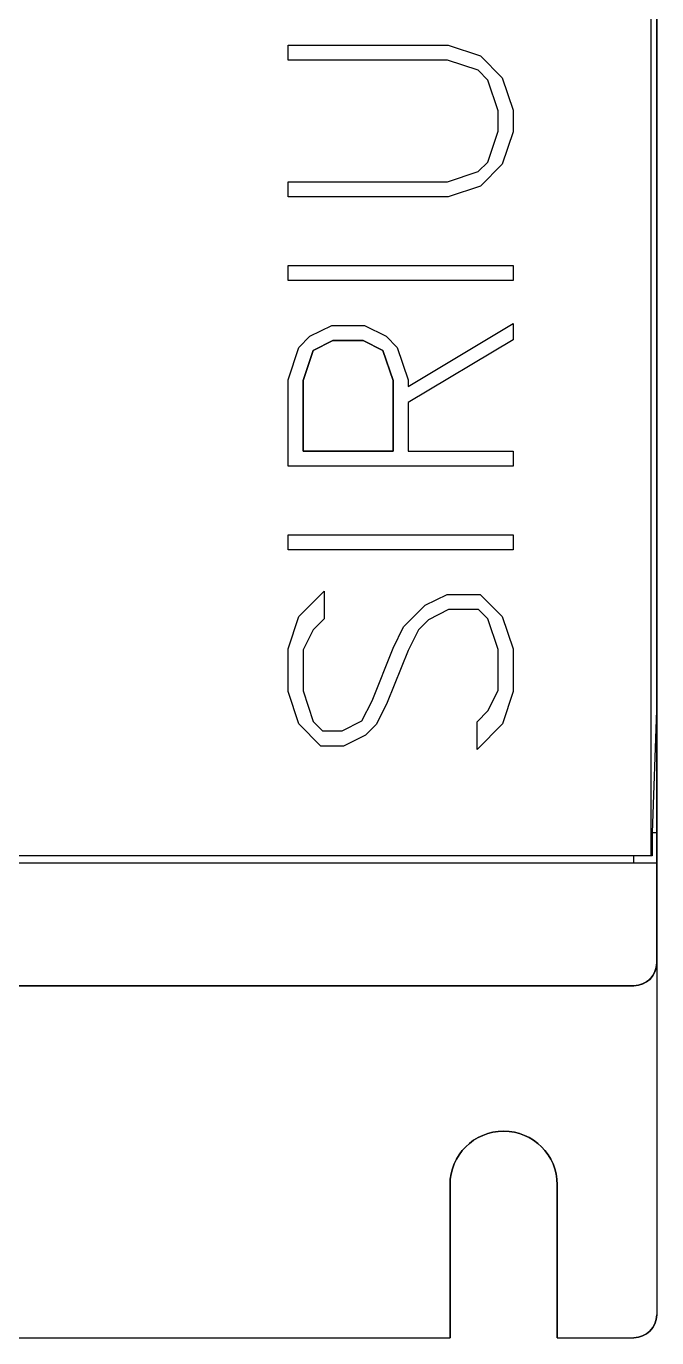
# Model space of a CAD drawing. Header units: inches. Extents: x 0 to 92454, y -34894 to 11.
# Drawn here: x 5.072 to 6.693, y 0.075 to 3.449 of the extents above; entities that cross this region are included whole.
import ezdxf

# ---------------------------------------------------------------- set-up
doc = ezdxf.new("R2010")
doc.units = ezdxf.units.IN
doc.header["$MEASUREMENT"] = 0

# ---------------------------------------------------------------- blocks, each defined once
blk = doc.blocks.new('2023_07_21_11_46_31_0481')
at = {"color": 7, "extrusion": (0, 0, -1)}
for p, q in [((169.995, 271.4), (169.995, 3.4)), ((169.995, 26.405, 100), (169.995, 248.395, 100)), ((170, 248.4, 100), (170, 26.4, 100)), ((103.9, 24.905, 100), (168.495, 24.905, 100)), ((103.9, 24.9, 100), (168.5, 24.9, 100)), ((156.5, 11.9), (156.5, 1.9)), ((163.5, 1.9), (163.5, 11.9)), ((13.5, 1.9), (156.5, 1.9)), ((163.5, 1.9), (168.495, 1.9))]:
    blk.add_line(p, q, dxfattribs=at)
at = {"color": 7, "extrusion": (1, 0, 0)}
for p, q in [((169.995, 271.4), (169.995, 3.4)), ((169.995, 26.405, 100), (169.995, 248.395, 100)), ((170, 248.4, 100), (170, 26.4, 100)), ((170, 231.9, 142), (170, 42.9, 142)), ((160.62, 82.114, 152.5), (160.62, 80.698, 152.5)), ((160.62, 82.114, 152), (160.62, 80.698, 152)), ((160.62, 82.114, 152), (160.62, 82.114, 152.5)), ((160.62, 80.698, 152), (160.62, 80.698, 152.5)), ((160.62, 71.956, 152.5), (160.62, 70.976, 152.5)), ((160.62, 71.956, 152), (160.62, 70.976, 152)), ((160.62, 71.956, 152), (160.62, 71.956, 152.5)), ((160.62, 70.976, 152), (160.62, 70.976, 152.5)), ((160.62, 68.169, 152.5), (160.62, 67.109, 152.5)), ((160.62, 68.169, 152), (160.62, 67.109, 152)), ((160.62, 68.169, 152), (160.62, 68.169, 152.5)), ((160.62, 67.109, 152), (160.62, 67.109, 152.5)), ((146.9, 59.838, 152.5), (146.9, 64.454, 152.5)), ((146.9, 64.454, 152), (146.9, 59.838, 152)), ((146.9, 64.454, 152), (146.9, 64.454, 152.5)), ((153.76, 64.494, 152.5), (153.76, 64.066, 152.5)), ((153.76, 64.494, 152), (153.76, 64.066, 152)), ((153.76, 64.494, 152), (153.76, 64.494, 152.5)), ((153.76, 64.066, 152), (153.76, 64.066, 152.5)), ((153.76, 63.005, 152.5), (153.76, 59.838, 152.5)), ((153.76, 63.005, 152), (153.76, 59.838, 152)), ((153.76, 63.005, 152), (153.76, 63.005, 152.5)), ((146.9, 59.838, 152), (146.9, 59.838, 152.5)), ((153.76, 59.838, 152), (153.76, 59.838, 152.5)), ((160.62, 59.838, 152.5), (160.62, 58.858, 152.5)), ((160.62, 59.838, 152), (160.62, 58.858, 152)), ((160.62, 59.838, 152), (160.62, 59.838, 152.5)), ((160.62, 58.858, 152), (160.62, 58.858, 152.5)), ((160.62, 54.369, 152.5), (160.62, 53.389, 152.5)), ((160.62, 54.369, 152), (160.62, 53.389, 152)), ((160.62, 54.369, 152), (160.62, 54.369, 152.5)), ((160.62, 53.389, 152), (160.62, 53.389, 152.5)), ((148.278, 50.678, 152.5), (148.278, 48.884, 152.5)), ((148.278, 50.678, 152), (148.278, 48.884, 152)), ((148.278, 50.678, 152), (148.278, 50.678, 152.5)), ((148.278, 48.884, 152), (148.278, 48.884, 152.5)), ((146.9, 46.846, 152.5), (146.9, 44.166, 152.5)), ((146.9, 46.846, 152), (146.9, 44.166, 152)), ((146.9, 46.846, 152), (146.9, 46.846, 152.5)), ((160.62, 46.913, 152.5), (160.62, 44.128, 152.5)), ((160.62, 46.913, 152), (160.62, 44.128, 152)), ((160.62, 46.913, 152), (160.62, 46.913, 152.5)), ((146.9, 44.166, 152), (146.9, 44.166, 152.5)), ((160.62, 44.128, 152), (160.62, 44.128, 152.5)), ((170, 42.9, 142), (170, 34.9, 150)), ((170, 34.9, 150), (170, 32.9, 150)), ((170, 32.9, 150), (170, 32.9, 152)), ((170, 32.9, 152), (170, 26.4, 152)), ((169.995, 26.405, 10), (169.995, 3.4, 10)), ((169.995, 26.405, 10), (169.995, 26.405, 100)), ((170, 26.4, 152), (170, 26.4, 100)), ((156.5, 11.9), (156.5, 1.9)), ((156.5, 11.9), (156.5, 11.9, 10)), ((156.5, 1.9, 10), (156.5, 11.9, 10)), ((169.995, 3.4, 10), (169.995, 3.4)), ((156.5, 1.9), (156.5, 1.9, 10))]:
    blk.add_line(p, q, dxfattribs=at)
at = {"color": 7}
for p, q in [((170, 231.9, 142), (170, 42.9, 142)), ((169.99, 110.707, 142), (169.99, 42.9, 142)), ((169.641, 33.4, 152), (169.641, 105.427, 152)), ((145.92, 86.368, 152.5), (156.376, 86.368, 152.5)), ((145.92, 85.388, 152.5), (145.92, 86.368, 152.5)), ((145.92, 85.388, 152), (145.92, 86.368, 152)), ((145.92, 86.368, 152), (156.376, 86.368, 152)), ((156.376, 86.368, 152.5), (158.489, 85.659, 152.5)), ((156.376, 86.368, 152), (158.489, 85.659, 152)), ((156.343, 85.388, 152.5), (145.92, 85.388, 152.5)), ((156.343, 85.388, 152), (145.92, 85.388, 152)), ((158.343, 84.714, 152.5), (156.343, 85.388, 152.5)), ((158.343, 84.714, 152), (156.343, 85.388, 152)), ((158.489, 85.659, 152.5), (159.913, 84.231, 152.5)), ((158.489, 85.659, 152), (159.913, 84.231, 152)), ((158.975, 84.08, 152.5), (158.343, 84.714, 152.5)), ((158.975, 84.08, 152), (158.343, 84.714, 152)), ((159.644, 82.07, 152.5), (158.975, 84.08, 152.5)), ((159.644, 82.07, 152), (158.975, 84.08, 152)), ((159.913, 84.231, 152.5), (160.62, 82.114, 152.5)), ((159.913, 84.231, 152), (160.62, 82.114, 152)), ((159.644, 80.733, 152.5), (159.644, 82.07, 152.5)), ((159.644, 80.733, 152), (159.644, 82.07, 152)), ((160.62, 82.114, 152.5), (160.62, 80.698, 152.5)), ((160.62, 82.114, 152), (160.62, 80.698, 152)), ((158.975, 78.723, 152.5), (159.644, 80.733, 152.5)), ((158.975, 78.723, 152), (159.644, 80.733, 152)), ((160.62, 80.698, 152.5), (159.913, 78.581, 152.5)), ((160.62, 80.698, 152), (159.913, 78.581, 152)), ((156.343, 77.425, 152.5), (158.343, 78.099, 152.5)), ((156.343, 77.425, 152), (158.343, 78.099, 152)), ((158.343, 78.099, 152.5), (158.975, 78.723, 152.5)), ((158.343, 78.099, 152), (158.975, 78.723, 152)), ((159.913, 78.581, 152.5), (158.489, 77.144, 152.5)), ((159.913, 78.581, 152), (158.489, 77.144, 152)), ((145.92, 77.425, 152.5), (156.343, 77.425, 152.5)), ((145.92, 76.445, 152.5), (145.92, 77.425, 152.5)), ((145.92, 76.445, 152), (145.92, 77.425, 152)), ((145.92, 77.425, 152), (156.343, 77.425, 152)), ((158.489, 77.144, 152.5), (156.376, 76.445, 152.5)), ((158.489, 77.144, 152), (156.376, 76.445, 152)), ((156.376, 76.445, 152.5), (145.92, 76.445, 152.5)), ((156.376, 76.445, 152), (145.92, 76.445, 152)), ((145.92, 71.956, 152.5), (160.62, 71.956, 152.5)), ((145.92, 70.976, 152.5), (145.92, 71.956, 152.5)), ((145.92, 70.976, 152), (145.92, 71.956, 152)), ((145.92, 71.956, 152), (160.62, 71.956, 152)), ((160.62, 71.956, 152.5), (160.62, 70.976, 152.5)), ((160.62, 71.956, 152), (160.62, 70.976, 152)), ((160.62, 70.976, 152.5), (145.92, 70.976, 152.5)), ((160.62, 70.976, 152), (145.92, 70.976, 152)), ((147.342, 67.35, 152.5), (148.775, 68.045, 152.5)), ((147.342, 67.35, 152), (148.775, 68.045, 152)), ((148.775, 68.045, 152.5), (150.905, 68.045, 152.5)), ((148.775, 68.045, 152), (150.905, 68.045, 152)), ((150.905, 68.045, 152.5), (152.338, 67.348, 152.5)), ((150.905, 68.045, 152), (152.338, 67.348, 152)), ((153.76, 64.066, 152.5), (160.62, 68.169, 152.5)), ((153.76, 64.066, 152), (160.62, 68.169, 152)), ((160.62, 68.169, 152.5), (160.62, 67.109, 152.5)), ((160.62, 68.169, 152), (160.62, 67.109, 152)), ((146.627, 66.606, 152.5), (147.342, 67.35, 152.5)), ((146.627, 66.606, 152), (147.342, 67.35, 152)), ((147.572, 66.414, 152.5), (148.847, 67.065, 152.5)), ((148.847, 67.065, 152), (147.572, 66.414, 152)), ((148.847, 67.065, 152.5), (150.833, 67.065, 152.5)), ((150.833, 67.065, 152), (148.847, 67.065, 152)), ((150.833, 67.065, 152.5), (152.108, 66.414, 152.5)), ((152.108, 66.414, 152), (150.833, 67.065, 152)), ((152.338, 67.348, 152.5), (153.053, 66.604, 152.5)), ((152.338, 67.348, 152), (153.053, 66.604, 152)), ((160.62, 67.109, 152.5), (153.76, 63.005, 152.5)), ((160.62, 67.109, 152), (153.76, 63.005, 152)), ((145.92, 64.5, 152.5), (146.627, 66.606, 152.5)), ((145.92, 64.5, 152), (146.627, 66.606, 152)), ((146.9, 64.454, 152.5), (147.572, 66.414, 152.5)), ((147.572, 66.414, 152), (146.9, 64.454, 152)), ((152.108, 66.414, 152.5), (152.78, 64.454, 152.5)), ((152.78, 64.454, 152), (152.108, 66.414, 152)), ((153.053, 66.604, 152.5), (153.76, 64.494, 152.5)), ((153.053, 66.604, 152), (153.76, 64.494, 152)), ((145.92, 58.858, 152.5), (145.92, 64.5, 152.5)), ((145.92, 58.858, 152), (145.92, 64.5, 152)), ((146.9, 59.838, 152.5), (146.9, 64.454, 152.5)), ((146.9, 64.454, 152), (146.9, 59.838, 152)), ((152.78, 64.454, 152.5), (152.78, 59.838, 152.5)), ((152.78, 59.838, 152), (152.78, 64.454, 152)), ((153.76, 64.494, 152.5), (153.76, 64.066, 152.5)), ((153.76, 64.494, 152), (153.76, 64.066, 152)), ((153.76, 63.005, 152.5), (153.76, 59.838, 152.5)), ((153.76, 63.005, 152), (153.76, 59.838, 152)), ((152.78, 59.838, 152.5), (146.9, 59.838, 152.5)), ((146.9, 59.838, 152), (152.78, 59.838, 152)), ((153.76, 59.838, 152.5), (160.62, 59.838, 152.5)), ((153.76, 59.838, 152), (160.62, 59.838, 152)), ((160.62, 59.838, 152.5), (160.62, 58.858, 152.5)), ((160.62, 59.838, 152), (160.62, 58.858, 152)), ((160.62, 58.858, 152.5), (145.92, 58.858, 152.5)), ((160.62, 58.858, 152), (145.92, 58.858, 152)), ((145.92, 54.369, 152.5), (160.62, 54.369, 152.5)), ((145.92, 53.389, 152.5), (145.92, 54.369, 152.5)), ((145.92, 53.389, 152), (145.92, 54.369, 152)), ((145.92, 54.369, 152), (160.62, 54.369, 152)), ((160.62, 54.369, 152.5), (160.62, 53.389, 152.5)), ((160.62, 54.369, 152), (160.62, 53.389, 152)), ((160.62, 53.389, 152.5), (145.92, 53.389, 152.5)), ((160.62, 53.389, 152), (145.92, 53.389, 152)), ((146.618, 49.028, 152.5), (148.278, 50.678, 152.5)), ((146.618, 49.028, 152), (148.278, 50.678, 152)), ((148.278, 50.678, 152.5), (148.278, 48.884, 152.5)), ((148.278, 50.678, 152), (148.278, 48.884, 152)), ((153.463, 48.358, 152.5), (154.88, 49.77, 152.5)), ((153.463, 48.358, 152), (154.88, 49.77, 152)), ((154.88, 49.77, 152.5), (156.304, 50.458, 152.5)), ((154.88, 49.77, 152), (156.304, 50.458, 152)), ((156.304, 50.458, 152.5), (158.468, 50.458, 152.5)), ((156.304, 50.458, 152), (158.468, 50.458, 152)), ((158.468, 50.458, 152.5), (159.911, 49.028, 152.5)), ((158.468, 50.458, 152), (159.911, 49.028, 152)), ((145.92, 46.913, 152.5), (146.618, 49.028, 152.5)), ((145.92, 46.913, 152), (146.618, 49.028, 152)), ((148.278, 48.884, 152.5), (147.569, 48.166, 152.5)), ((148.278, 48.884, 152), (147.569, 48.166, 152)), ((156.407, 49.477, 152.5), (155.086, 48.808, 152.5)), ((156.407, 49.477, 152), (155.086, 48.808, 152)), ((158.358, 49.477, 152.5), (156.407, 49.477, 152.5)), ((158.358, 49.477, 152), (156.407, 49.477, 152)), ((158.971, 48.865, 152.5), (158.358, 49.477, 152.5)), ((158.971, 48.865, 152), (158.358, 49.477, 152)), ((159.64, 46.865, 152.5), (158.971, 48.865, 152.5)), ((159.64, 46.865, 152), (158.971, 48.865, 152)), ((159.911, 49.028, 152.5), (160.62, 46.913, 152.5)), ((159.911, 49.028, 152), (160.62, 46.913, 152)), ((147.569, 48.166, 152.5), (146.9, 46.846, 152.5)), ((147.569, 48.166, 152), (146.9, 46.846, 152)), ((152.784, 46.951, 152.5), (153.463, 48.358, 152.5)), ((152.784, 46.951, 152), (153.463, 48.358, 152)), ((154.445, 48.166, 152.5), (153.756, 46.807, 152.5)), ((154.445, 48.166, 152), (153.756, 46.807, 152)), ((155.086, 48.808, 152.5), (154.445, 48.166, 152.5)), ((155.086, 48.808, 152), (154.445, 48.166, 152)), ((145.92, 44.128, 152.5), (145.92, 46.913, 152.5)), ((145.92, 44.128, 152), (145.92, 46.913, 152)), ((146.9, 46.846, 152.5), (146.9, 44.166, 152.5)), ((146.9, 46.846, 152), (146.9, 44.166, 152)), ((151.406, 43.515, 152.5), (152.784, 46.951, 152.5)), ((151.406, 43.515, 152), (152.784, 46.951, 152)), ((153.756, 46.807, 152.5), (152.388, 43.4, 152.5)), ((153.756, 46.807, 152), (152.388, 43.4, 152)), ((159.64, 44.185, 152.5), (159.64, 46.865, 152.5)), ((159.64, 44.185, 152), (159.64, 46.865, 152)), ((160.62, 46.913, 152.5), (160.62, 44.128, 152.5)), ((160.62, 46.913, 152), (160.62, 44.128, 152)), ((146.629, 42.013, 152.5), (145.92, 44.128, 152.5)), ((146.629, 42.013, 152), (145.92, 44.128, 152)), ((146.9, 44.166, 152.5), (147.569, 42.166, 152.5)), ((146.9, 44.166, 152), (147.569, 42.166, 152)), ((158.971, 42.874, 152.5), (159.64, 44.185, 152.5)), ((158.971, 42.874, 152), (159.64, 44.185, 152)), ((160.62, 44.128, 152.5), (159.922, 42.013, 152.5)), ((160.62, 44.128, 152), (159.922, 42.013, 152)), ((150.746, 42.204, 152.5), (151.406, 43.515, 152.5)), ((150.746, 42.204, 152), (151.406, 43.515, 152)), ((152.388, 43.4, 152.5), (151.699, 41.994, 152.5)), ((152.388, 43.4, 152), (151.699, 41.994, 152)), ((158.262, 42.147, 152.5), (158.971, 42.874, 152.5)), ((158.262, 42.147, 152), (158.971, 42.874, 152)), ((170, 42.9, 142), (169.99, 42.9, 142)), ((148.072, 40.558, 152.5), (146.629, 42.013, 152.5)), ((148.072, 40.558, 152), (146.629, 42.013, 152)), ((147.569, 42.166, 152.5), (148.182, 41.553, 152.5)), ((147.569, 42.166, 152), (148.182, 41.553, 152)), ((149.455, 41.553, 152.5), (150.746, 42.204, 152.5)), ((149.455, 41.553, 152), (150.746, 42.204, 152)), ((151.699, 41.994, 152.5), (150.971, 41.266, 152.5)), ((151.699, 41.994, 152), (150.971, 41.266, 152)), ((158.262, 40.347, 152.5), (158.262, 42.147, 152.5)), ((158.262, 40.347, 152), (158.262, 42.147, 152)), ((159.922, 42.013, 152.5), (158.262, 40.347, 152.5)), ((159.922, 42.013, 152), (158.262, 40.347, 152)), ((148.182, 41.553, 152.5), (149.455, 41.553, 152.5)), ((148.182, 41.553, 152), (149.455, 41.553, 152)), ((150.971, 41.266, 152.5), (149.547, 40.558, 152.5)), ((150.971, 41.266, 152), (149.547, 40.558, 152)), ((149.547, 40.558, 152.5), (148.072, 40.558, 152.5)), ((149.547, 40.558, 152), (148.072, 40.558, 152)), ((170, 34.9, 150), (169.711, 34.9, 150)), ((169.711, 34.9, 150), (169.711, 33.4, 150)), ((170, 34.9, 150), (170, 32.9, 150)), ((170, 32.9, 152), (45.2, 32.9, 152)), ((168.5, 32.9, 142), (50.533, 32.9, 142)), ((168.5, 33.4, 142), (53, 33.4, 142)), ((169.641, 33.4, 152), (54.168, 33.4, 152)), ((168.5, 32.9, 142), (168.5, 33.4, 142)), ((169.711, 33.4, 150), (168.5, 33.4, 150)), ((168.5, 32.9, 150), (168.5, 33.4, 150)), ((170, 32.9, 150), (168.5, 32.9, 150)), ((170, 32.9, 152), (170, 26.4, 152)), ((169.995, 26.405, 10), (169.995, 3.4, 10)), ((169.995, 26.405, 10), (169.995, 26.405, 100)), ((170, 26.4, 152), (170, 26.4, 100)), ((20, 24.9, 152), (168.5, 24.9, 152)), ((168.495, 24.905, 10), (127.75, 24.905, 10)), ((168.495, 24.905, 10), (168.495, 24.905, 100)), ((168.5, 24.9, 152), (168.5, 24.9, 100)), ((156.5, 1.9, 10), (156.5, 11.9, 10)), ((156.5, 11.9), (156.5, 11.9, 10)), ((163.5, 11.9, 10), (163.5, 1.9, 10)), ((163.5, 11.9), (163.5, 11.9, 10)), ((169.995, 3.4, 10), (169.995, 3.4)), ((125.75, 1.9, 10), (156.5, 1.9, 10)), ((163.5, 1.9, 10), (168.495, 1.9, 10)), ((168.495, 1.9, 10), (168.495, 1.9))]:
    blk.add_line(p, q, dxfattribs=at)
at = {"color": 7, "extrusion": (0.999391, 0, 0.034899)}
for p, q in [((169.99, 110.707, 142), (169.99, 42.9, 142)), ((169.641, 33.4, 152), (169.641, 105.427, 152)), ((169.99, 42.9, 142), (169.711, 34.9, 150)), ((169.711, 34.9, 150), (169.711, 33.4, 150)), ((169.711, 33.4, 150), (169.641, 33.4, 152))]:
    blk.add_line(p, q, dxfattribs=at)
at = {"color": 7, "extrusion": (-1, 0, 0)}
for p, q in [((145.92, 85.388, 152.5), (145.92, 86.368, 152.5)), ((145.92, 86.368, 152), (145.92, 86.368, 152.5)), ((145.92, 85.388, 152), (145.92, 86.368, 152)), ((145.92, 85.388, 152), (145.92, 85.388, 152.5)), ((159.644, 80.733, 152.5), (159.644, 82.07, 152.5)), ((159.644, 82.07, 152), (159.644, 82.07, 152.5)), ((159.644, 80.733, 152), (159.644, 82.07, 152)), ((159.644, 80.733, 152), (159.644, 80.733, 152.5)), ((145.92, 76.445, 152.5), (145.92, 77.425, 152.5)), ((145.92, 77.425, 152), (145.92, 77.425, 152.5)), ((145.92, 76.445, 152), (145.92, 77.425, 152)), ((145.92, 76.445, 152), (145.92, 76.445, 152.5)), ((145.92, 70.976, 152.5), (145.92, 71.956, 152.5)), ((145.92, 71.956, 152), (145.92, 71.956, 152.5)), ((145.92, 70.976, 152), (145.92, 71.956, 152)), ((145.92, 70.976, 152), (145.92, 70.976, 152.5)), ((145.92, 58.858, 152.5), (145.92, 64.5, 152.5)), ((145.92, 64.5, 152), (145.92, 64.5, 152.5)), ((145.92, 58.858, 152), (145.92, 64.5, 152)), ((152.78, 64.454, 152.5), (152.78, 59.838, 152.5)), ((152.78, 64.454, 152), (152.78, 64.454, 152.5)), ((152.78, 59.838, 152), (152.78, 64.454, 152)), ((152.78, 59.838, 152), (152.78, 59.838, 152.5)), ((145.92, 58.858, 152), (145.92, 58.858, 152.5)), ((145.92, 53.389, 152.5), (145.92, 54.369, 152.5)), ((145.92, 54.369, 152), (145.92, 54.369, 152.5)), ((145.92, 53.389, 152), (145.92, 54.369, 152)), ((145.92, 53.389, 152), (145.92, 53.389, 152.5)), ((145.92, 44.128, 152.5), (145.92, 46.913, 152.5)), ((145.92, 46.913, 152), (145.92, 46.913, 152.5)), ((145.92, 44.128, 152), (145.92, 46.913, 152)), ((159.64, 44.185, 152.5), (159.64, 46.865, 152.5)), ((159.64, 46.865, 152), (159.64, 46.865, 152.5)), ((159.64, 44.185, 152), (159.64, 46.865, 152)), ((145.92, 44.128, 152), (145.92, 44.128, 152.5)), ((159.64, 44.185, 152), (159.64, 44.185, 152.5)), ((158.262, 40.347, 152.5), (158.262, 42.147, 152.5)), ((158.262, 42.147, 152), (158.262, 42.147, 152.5)), ((158.262, 40.347, 152), (158.262, 42.147, 152)), ((158.262, 40.347, 152), (158.262, 40.347, 152.5)), ((168.5, 33.4, 150), (168.5, 33.4, 142)), ((168.5, 32.9, 142), (168.5, 33.4, 142)), ((168.5, 32.9, 150), (168.5, 33.4, 150)), ((168.5, 32.9, 150), (168.5, 32.9, 142)), ((163.5, 1.9), (163.5, 11.9)), ((163.5, 11.9, 10), (163.5, 1.9, 10)), ((163.5, 11.9), (163.5, 11.9, 10)), ((163.5, 1.9, 10), (163.5, 1.9))]:
    blk.add_line(p, q, dxfattribs=at)
at = {"color": 7, "extrusion": (0, 1, 0)}
for p, q in [((145.92, 86.368, 152.5), (156.376, 86.368, 152.5)), ((145.92, 86.368, 152), (156.376, 86.368, 152)), ((145.92, 86.368, 152), (145.92, 86.368, 152.5)), ((156.376, 86.368, 152), (156.376, 86.368, 152.5)), ((145.92, 77.425, 152.5), (156.343, 77.425, 152.5)), ((145.92, 77.425, 152), (156.343, 77.425, 152)), ((145.92, 77.425, 152), (145.92, 77.425, 152.5)), ((156.343, 77.425, 152), (156.343, 77.425, 152.5)), ((145.92, 71.956, 152.5), (160.62, 71.956, 152.5)), ((145.92, 71.956, 152), (160.62, 71.956, 152)), ((145.92, 71.956, 152), (145.92, 71.956, 152.5)), ((160.62, 71.956, 152), (160.62, 71.956, 152.5)), ((148.775, 68.045, 152.5), (150.905, 68.045, 152.5)), ((148.775, 68.045, 152), (150.905, 68.045, 152)), ((148.775, 68.045, 152), (148.775, 68.045, 152.5)), ((150.905, 68.045, 152), (150.905, 68.045, 152.5)), ((152.78, 59.838, 152.5), (146.9, 59.838, 152.5)), ((146.9, 59.838, 152), (152.78, 59.838, 152)), ((146.9, 59.838, 152), (146.9, 59.838, 152.5)), ((152.78, 59.838, 152), (152.78, 59.838, 152.5)), ((153.76, 59.838, 152.5), (160.62, 59.838, 152.5)), ((153.76, 59.838, 152), (160.62, 59.838, 152)), ((153.76, 59.838, 152), (153.76, 59.838, 152.5)), ((160.62, 59.838, 152), (160.62, 59.838, 152.5)), ((145.92, 54.369, 152.5), (160.62, 54.369, 152.5)), ((145.92, 54.369, 152), (160.62, 54.369, 152)), ((145.92, 54.369, 152), (145.92, 54.369, 152.5)), ((160.62, 54.369, 152), (160.62, 54.369, 152.5)), ((156.304, 50.458, 152.5), (158.468, 50.458, 152.5)), ((156.304, 50.458, 152), (158.468, 50.458, 152)), ((156.304, 50.458, 152), (156.304, 50.458, 152.5)), ((158.468, 50.458, 152), (158.468, 50.458, 152.5)), ((148.182, 41.553, 152.5), (149.455, 41.553, 152.5)), ((148.182, 41.553, 152), (149.455, 41.553, 152)), ((148.182, 41.553, 152), (148.182, 41.553, 152.5)), ((149.455, 41.553, 152), (149.455, 41.553, 152.5)), ((170, 32.9, 152), (45.2, 32.9, 152)), ((168.5, 32.9, 142), (50.533, 32.9, 142)), ((168.5, 32.9, 150), (168.5, 32.9, 142)), ((170, 32.9, 150), (168.5, 32.9, 150)), ((170, 32.9, 150), (170, 32.9, 152))]:
    blk.add_line(p, q, dxfattribs=at)
at = {"color": 7, "extrusion": (0.317774, 0.948166, 0)}
for p, q in [((156.376, 86.368, 152.5), (158.489, 85.659, 152.5)), ((156.376, 86.368, 152), (158.489, 85.659, 152)), ((156.376, 86.368, 152), (156.376, 86.368, 152.5)), ((158.489, 85.659, 152), (158.489, 85.659, 152.5))]:
    blk.add_line(p, q, dxfattribs=at)
at = {"color": 7, "extrusion": (0, -1, 0)}
for p, q in [((156.343, 85.388, 152.5), (145.92, 85.388, 152.5)), ((145.92, 85.388, 152), (145.92, 85.388, 152.5)), ((156.343, 85.388, 152), (145.92, 85.388, 152)), ((156.343, 85.388, 152), (156.343, 85.388, 152.5)), ((156.376, 76.445, 152.5), (145.92, 76.445, 152.5)), ((145.92, 76.445, 152), (145.92, 76.445, 152.5)), ((156.376, 76.445, 152), (145.92, 76.445, 152)), ((156.376, 76.445, 152), (156.376, 76.445, 152.5)), ((160.62, 70.976, 152.5), (145.92, 70.976, 152.5)), ((145.92, 70.976, 152), (145.92, 70.976, 152.5)), ((160.62, 70.976, 152), (145.92, 70.976, 152)), ((160.62, 70.976, 152), (160.62, 70.976, 152.5)), ((148.847, 67.065, 152.5), (150.833, 67.065, 152.5)), ((148.847, 67.065, 152), (148.847, 67.065, 152.5)), ((150.833, 67.065, 152), (148.847, 67.065, 152)), ((150.833, 67.065, 152), (150.833, 67.065, 152.5)), ((160.62, 58.858, 152.5), (145.92, 58.858, 152.5)), ((145.92, 58.858, 152), (145.92, 58.858, 152.5)), ((160.62, 58.858, 152), (145.92, 58.858, 152)), ((160.62, 58.858, 152), (160.62, 58.858, 152.5)), ((160.62, 53.389, 152.5), (145.92, 53.389, 152.5)), ((145.92, 53.389, 152), (145.92, 53.389, 152.5)), ((160.62, 53.389, 152), (145.92, 53.389, 152)), ((160.62, 53.389, 152), (160.62, 53.389, 152.5)), ((158.358, 49.477, 152.5), (156.407, 49.477, 152.5)), ((156.407, 49.477, 152), (156.407, 49.477, 152.5)), ((158.358, 49.477, 152), (156.407, 49.477, 152)), ((158.358, 49.477, 152), (158.358, 49.477, 152.5)), ((149.547, 40.558, 152.5), (148.072, 40.558, 152.5)), ((148.072, 40.558, 152), (148.072, 40.558, 152.5)), ((149.547, 40.558, 152), (148.072, 40.558, 152)), ((149.547, 40.558, 152), (149.547, 40.558, 152.5)), ((168.5, 33.4, 142), (53, 33.4, 142)), ((169.641, 33.4, 152), (54.168, 33.4, 152)), ((168.5, 33.4, 150), (168.5, 33.4, 142)), ((169.711, 33.4, 150), (168.5, 33.4, 150)), ((169.711, 33.4, 150), (169.641, 33.4, 152)), ((20, 24.9, 152), (168.5, 24.9, 152)), ((103.9, 24.905, 100), (168.495, 24.905, 100)), ((103.9, 24.9, 100), (168.5, 24.9, 100)), ((168.495, 24.905, 10), (127.75, 24.905, 10)), ((168.495, 24.905, 10), (168.495, 24.905, 100)), ((168.5, 24.9, 152), (168.5, 24.9, 100)), ((13.5, 1.9), (156.5, 1.9)), ((125.75, 1.9, 10), (156.5, 1.9, 10)), ((156.5, 1.9), (156.5, 1.9, 10)), ((163.5, 1.9, 10), (163.5, 1.9)), ((163.5, 1.9), (168.495, 1.9)), ((163.5, 1.9, 10), (168.495, 1.9, 10)), ((168.495, 1.9, 10), (168.495, 1.9))]:
    blk.add_line(p, q, dxfattribs=at)
at = {"color": 7, "extrusion": (-0.319336, -0.947641, 0)}
for p, q in [((158.343, 84.714, 152.5), (156.343, 85.388, 152.5)), ((156.343, 85.388, 152), (156.343, 85.388, 152.5)), ((158.343, 84.714, 152), (156.343, 85.388, 152)), ((158.343, 84.714, 152), (158.343, 84.714, 152.5))]:
    blk.add_line(p, q, dxfattribs=at)
at = {"color": 7, "extrusion": (0.708056, 0.706157, 0)}
for p, q in [((158.489, 85.659, 152.5), (159.913, 84.231, 152.5)), ((158.489, 85.659, 152), (159.913, 84.231, 152)), ((158.489, 85.659, 152), (158.489, 85.659, 152.5)), ((159.913, 84.231, 152), (159.913, 84.231, 152.5))]:
    blk.add_line(p, q, dxfattribs=at)
at = {"color": 7, "extrusion": (-0.707869, -0.706344, 0)}
for p, q in [((158.975, 84.08, 152.5), (158.343, 84.714, 152.5)), ((158.343, 84.714, 152), (158.343, 84.714, 152.5)), ((158.975, 84.08, 152), (158.343, 84.714, 152)), ((158.975, 84.08, 152), (158.975, 84.08, 152.5))]:
    blk.add_line(p, q, dxfattribs=at)
at = {"color": 7, "extrusion": (-0.948761, -0.315995, 0)}
for p, q in [((159.644, 82.07, 152.5), (158.975, 84.08, 152.5)), ((158.975, 84.08, 152), (158.975, 84.08, 152.5)), ((159.644, 82.07, 152), (158.975, 84.08, 152)), ((159.644, 82.07, 152), (159.644, 82.07, 152.5))]:
    blk.add_line(p, q, dxfattribs=at)
at = {"color": 7, "extrusion": (0.94856, 0.316597, 0)}
for p, q in [((159.913, 84.231, 152.5), (160.62, 82.114, 152.5)), ((159.913, 84.231, 152), (160.62, 82.114, 152)), ((159.913, 84.231, 152), (159.913, 84.231, 152.5)), ((160.62, 82.114, 152), (160.62, 82.114, 152.5))]:
    blk.add_line(p, q, dxfattribs=at)
at = {"color": 7, "extrusion": (-0.948761, 0.315995, 0)}
for p, q in [((158.975, 78.723, 152.5), (159.644, 80.733, 152.5)), ((158.975, 78.723, 152), (159.644, 80.733, 152)), ((159.644, 80.733, 152), (159.644, 80.733, 152.5)), ((158.975, 78.723, 152), (158.975, 78.723, 152.5))]:
    blk.add_line(p, q, dxfattribs=at)
at = {"color": 7, "extrusion": (0.94856, -0.316597, 0)}
for p, q in [((160.62, 80.698, 152.5), (159.913, 78.581, 152.5)), ((160.62, 80.698, 152), (159.913, 78.581, 152)), ((160.62, 80.698, 152), (160.62, 80.698, 152.5)), ((159.913, 78.581, 152), (159.913, 78.581, 152.5))]:
    blk.add_line(p, q, dxfattribs=at)
at = {"color": 7, "extrusion": (-0.319336, 0.947641, 0)}
for p, q in [((156.343, 77.425, 152.5), (158.343, 78.099, 152.5)), ((156.343, 77.425, 152), (158.343, 78.099, 152)), ((158.343, 78.099, 152), (158.343, 78.099, 152.5)), ((156.343, 77.425, 152), (156.343, 77.425, 152.5))]:
    blk.add_line(p, q, dxfattribs=at)
at = {"color": 7, "extrusion": (-0.702473, 0.71171, 0)}
for p, q in [((158.343, 78.099, 152.5), (158.975, 78.723, 152.5)), ((158.343, 78.099, 152), (158.975, 78.723, 152)), ((158.343, 78.099, 152), (158.343, 78.099, 152.5)), ((158.975, 78.723, 152), (158.975, 78.723, 152.5))]:
    blk.add_line(p, q, dxfattribs=at)
at = {"color": 7, "extrusion": (0.71041, -0.703788, 0)}
for p, q in [((159.913, 78.581, 152.5), (158.489, 77.144, 152.5)), ((159.913, 78.581, 152), (158.489, 77.144, 152)), ((159.913, 78.581, 152), (159.913, 78.581, 152.5)), ((158.489, 77.144, 152), (158.489, 77.144, 152.5))]:
    blk.add_line(p, q, dxfattribs=at)
at = {"color": 7, "extrusion": (0.313906, -0.949454, 0)}
for p, q in [((158.489, 77.144, 152.5), (156.376, 76.445, 152.5)), ((158.489, 77.144, 152), (156.376, 76.445, 152)), ((158.489, 77.144, 152), (158.489, 77.144, 152.5)), ((156.376, 76.445, 152), (156.376, 76.445, 152.5))]:
    blk.add_line(p, q, dxfattribs=at)
at = {"color": 7, "extrusion": (-0.436329, 0.899787, 0)}
for p, q in [((147.342, 67.35, 152.5), (148.775, 68.045, 152.5)), ((147.342, 67.35, 152), (148.775, 68.045, 152)), ((148.775, 68.045, 152), (148.775, 68.045, 152.5)), ((147.342, 67.35, 152), (147.342, 67.35, 152.5))]:
    blk.add_line(p, q, dxfattribs=at)
at = {"color": 7, "extrusion": (0.437301, 0.899315, 0)}
for p, q in [((150.905, 68.045, 152.5), (152.338, 67.348, 152.5)), ((150.905, 68.045, 152), (152.338, 67.348, 152)), ((150.905, 68.045, 152), (150.905, 68.045, 152.5)), ((152.338, 67.348, 152), (152.338, 67.348, 152.5))]:
    blk.add_line(p, q, dxfattribs=at)
at = {"color": 7, "extrusion": (-0.513369, 0.858168, 0)}
for p, q in [((153.76, 64.066, 152.5), (160.62, 68.169, 152.5)), ((153.76, 64.066, 152), (160.62, 68.169, 152)), ((160.62, 68.169, 152), (160.62, 68.169, 152.5)), ((153.76, 64.066, 152), (153.76, 64.066, 152.5))]:
    blk.add_line(p, q, dxfattribs=at)
at = {"color": 7, "extrusion": (-0.721132, 0.692798, 0)}
for p, q in [((146.627, 66.606, 152.5), (147.342, 67.35, 152.5)), ((146.627, 66.606, 152), (147.342, 67.35, 152)), ((147.342, 67.35, 152), (147.342, 67.35, 152.5)), ((146.627, 66.606, 152), (146.627, 66.606, 152.5))]:
    blk.add_line(p, q, dxfattribs=at)
at = {"color": 7, "extrusion": (0.454531, -0.890731, 0)}
for p, q in [((147.572, 66.414, 152.5), (148.847, 67.065, 152.5)), ((148.847, 67.065, 152), (147.572, 66.414, 152)), ((148.847, 67.065, 152), (148.847, 67.065, 152.5)), ((147.572, 66.414, 152), (147.572, 66.414, 152.5))]:
    blk.add_line(p, q, dxfattribs=at)
at = {"color": 7, "extrusion": (-0.454532, -0.89073, 0)}
for p, q in [((150.833, 67.065, 152.5), (152.108, 66.414, 152.5)), ((150.833, 67.065, 152), (150.833, 67.065, 152.5)), ((152.108, 66.414, 152), (150.833, 67.065, 152)), ((152.108, 66.414, 152), (152.108, 66.414, 152.5))]:
    blk.add_line(p, q, dxfattribs=at)
at = {"color": 7, "extrusion": (0.721134, 0.692795, 0)}
for p, q in [((152.338, 67.348, 152.5), (153.053, 66.604, 152.5)), ((152.338, 67.348, 152), (153.053, 66.604, 152)), ((152.338, 67.348, 152), (152.338, 67.348, 152.5)), ((153.053, 66.604, 152), (153.053, 66.604, 152.5))]:
    blk.add_line(p, q, dxfattribs=at)
at = {"color": 7, "extrusion": (0.513369, -0.858168, 0)}
for p, q in [((160.62, 67.109, 152.5), (153.76, 63.005, 152.5)), ((160.62, 67.109, 152), (153.76, 63.005, 152)), ((160.62, 67.109, 152), (160.62, 67.109, 152.5)), ((153.76, 63.005, 152), (153.76, 63.005, 152.5))]:
    blk.add_line(p, q, dxfattribs=at)
at = {"color": 7, "extrusion": (-0.948042, 0.318147, 0)}
for p, q in [((145.92, 64.5, 152.5), (146.627, 66.606, 152.5)), ((145.92, 64.5, 152), (146.627, 66.606, 152)), ((146.627, 66.606, 152), (146.627, 66.606, 152.5)), ((145.92, 64.5, 152), (145.92, 64.5, 152.5))]:
    blk.add_line(p, q, dxfattribs=at)
at = {"color": 7, "extrusion": (0.946011, -0.324134, 0)}
for p, q in [((146.9, 64.454, 152.5), (147.572, 66.414, 152.5)), ((147.572, 66.414, 152), (146.9, 64.454, 152)), ((147.572, 66.414, 152), (147.572, 66.414, 152.5)), ((146.9, 64.454, 152), (146.9, 64.454, 152.5))]:
    blk.add_line(p, q, dxfattribs=at)
at = {"color": 7, "extrusion": (-0.94601, -0.324136, 0)}
for p, q in [((152.108, 66.414, 152.5), (152.78, 64.454, 152.5)), ((152.108, 66.414, 152), (152.108, 66.414, 152.5)), ((152.78, 64.454, 152), (152.108, 66.414, 152)), ((152.78, 64.454, 152), (152.78, 64.454, 152.5))]:
    blk.add_line(p, q, dxfattribs=at)
at = {"color": 7, "extrusion": (0.948215, 0.31763, 0)}
for p, q in [((153.053, 66.604, 152.5), (153.76, 64.494, 152.5)), ((153.053, 66.604, 152), (153.76, 64.494, 152)), ((153.053, 66.604, 152), (153.053, 66.604, 152.5)), ((153.76, 64.494, 152), (153.76, 64.494, 152.5))]:
    blk.add_line(p, q, dxfattribs=at)
at = {"color": 7, "extrusion": (-0.704883, 0.709324, 0)}
for p, q in [((146.618, 49.028, 152.5), (148.278, 50.678, 152.5)), ((146.618, 49.028, 152), (148.278, 50.678, 152)), ((148.278, 50.678, 152), (148.278, 50.678, 152.5)), ((146.618, 49.028, 152), (146.618, 49.028, 152.5))]:
    blk.add_line(p, q, dxfattribs=at)
at = {"color": 7, "extrusion": (-0.705875, 0.708336, 0)}
for p, q in [((153.463, 48.358, 152.5), (154.88, 49.77, 152.5)), ((153.463, 48.358, 152), (154.88, 49.77, 152)), ((154.88, 49.77, 152), (154.88, 49.77, 152.5)), ((153.463, 48.358, 152), (153.463, 48.358, 152.5))]:
    blk.add_line(p, q, dxfattribs=at)
at = {"color": 7, "extrusion": (-0.434581, 0.900633, 0)}
for p, q in [((154.88, 49.77, 152.5), (156.304, 50.458, 152.5)), ((154.88, 49.77, 152), (156.304, 50.458, 152)), ((154.88, 49.77, 152), (154.88, 49.77, 152.5)), ((156.304, 50.458, 152), (156.304, 50.458, 152.5))]:
    blk.add_line(p, q, dxfattribs=at)
at = {"color": 7, "extrusion": (0.703667, 0.71053, 0)}
for p, q in [((158.468, 50.458, 152.5), (159.911, 49.028, 152.5)), ((158.468, 50.458, 152), (159.911, 49.028, 152)), ((158.468, 50.458, 152), (158.468, 50.458, 152.5)), ((159.911, 49.028, 152), (159.911, 49.028, 152.5))]:
    blk.add_line(p, q, dxfattribs=at)
at = {"color": 7, "extrusion": (-0.949649, 0.313315, 0)}
for p, q in [((145.92, 46.913, 152.5), (146.618, 49.028, 152.5)), ((145.92, 46.913, 152), (146.618, 49.028, 152)), ((146.618, 49.028, 152), (146.618, 49.028, 152.5)), ((145.92, 46.913, 152), (145.92, 46.913, 152.5))]:
    blk.add_line(p, q, dxfattribs=at)
at = {"color": 7, "extrusion": (0.711566, -0.702619, 0)}
for p, q in [((148.278, 48.884, 152.5), (147.569, 48.166, 152.5)), ((148.278, 48.884, 152), (147.569, 48.166, 152)), ((148.278, 48.884, 152), (148.278, 48.884, 152.5)), ((147.569, 48.166, 152), (147.569, 48.166, 152.5))]:
    blk.add_line(p, q, dxfattribs=at)
at = {"color": 7, "extrusion": (0.452226, -0.891903, 0)}
for p, q in [((156.407, 49.477, 152.5), (155.086, 48.808, 152.5)), ((156.407, 49.477, 152), (155.086, 48.808, 152)), ((156.407, 49.477, 152), (156.407, 49.477, 152.5)), ((155.086, 48.808, 152), (155.086, 48.808, 152.5))]:
    blk.add_line(p, q, dxfattribs=at)
at = {"color": 7, "extrusion": (-0.707107, -0.707107, 0)}
for p, q in [((158.971, 48.865, 152.5), (158.358, 49.477, 152.5)), ((158.358, 49.477, 152), (158.358, 49.477, 152.5)), ((158.971, 48.865, 152), (158.358, 49.477, 152)), ((158.971, 48.865, 152), (158.971, 48.865, 152.5))]:
    blk.add_line(p, q, dxfattribs=at)
at = {"color": 7, "extrusion": (-0.948307, -0.317355, 0)}
for p, q in [((159.64, 46.865, 152.5), (158.971, 48.865, 152.5)), ((158.971, 48.865, 152), (158.971, 48.865, 152.5)), ((159.64, 46.865, 152), (158.971, 48.865, 152)), ((159.64, 46.865, 152), (159.64, 46.865, 152.5))]:
    blk.add_line(p, q, dxfattribs=at)
at = {"color": 7, "extrusion": (0.94818, 0.317735, 0)}
for p, q in [((159.911, 49.028, 152.5), (160.62, 46.913, 152.5)), ((159.911, 49.028, 152), (160.62, 46.913, 152)), ((159.911, 49.028, 152), (159.911, 49.028, 152.5)), ((160.62, 46.913, 152), (160.62, 46.913, 152.5))]:
    blk.add_line(p, q, dxfattribs=at)
at = {"color": 7, "extrusion": (0.891976, -0.452083, 0)}
for p, q in [((147.569, 48.166, 152.5), (146.9, 46.846, 152.5)), ((147.569, 48.166, 152), (146.9, 46.846, 152)), ((147.569, 48.166, 152), (147.569, 48.166, 152.5)), ((146.9, 46.846, 152), (146.9, 46.846, 152.5))]:
    blk.add_line(p, q, dxfattribs=at)
at = {"color": 7, "extrusion": (-0.900811, 0.434211, 0)}
for p, q in [((152.784, 46.951, 152.5), (153.463, 48.358, 152.5)), ((152.784, 46.951, 152), (153.463, 48.358, 152)), ((153.463, 48.358, 152), (153.463, 48.358, 152.5)), ((152.784, 46.951, 152), (152.784, 46.951, 152.5))]:
    blk.add_line(p, q, dxfattribs=at)
at = {"color": 7, "extrusion": (0.891901, -0.452231, 0)}
for p, q in [((154.445, 48.166, 152.5), (153.756, 46.807, 152.5)), ((154.445, 48.166, 152), (153.756, 46.807, 152)), ((154.445, 48.166, 152), (154.445, 48.166, 152.5)), ((153.756, 46.807, 152), (153.756, 46.807, 152.5))]:
    blk.add_line(p, q, dxfattribs=at)
at = {"color": 7, "extrusion": (0.707258, -0.706955, 0)}
for p, q in [((155.086, 48.808, 152.5), (154.445, 48.166, 152.5)), ((155.086, 48.808, 152), (154.445, 48.166, 152)), ((154.445, 48.166, 152), (154.445, 48.166, 152.5)), ((155.086, 48.808, 152), (155.086, 48.808, 152.5))]:
    blk.add_line(p, q, dxfattribs=at)
at = {"color": 7, "extrusion": (-0.92812, 0.372282, 0)}
for p, q in [((151.406, 43.515, 152.5), (152.784, 46.951, 152.5)), ((151.406, 43.515, 152), (152.784, 46.951, 152)), ((152.784, 46.951, 152), (152.784, 46.951, 152.5)), ((151.406, 43.515, 152), (151.406, 43.515, 152.5))]:
    blk.add_line(p, q, dxfattribs=at)
at = {"color": 7, "extrusion": (0.928065, -0.372418, 0)}
for p, q in [((153.756, 46.807, 152.5), (152.388, 43.4, 152.5)), ((153.756, 46.807, 152), (152.388, 43.4, 152)), ((153.756, 46.807, 152), (153.756, 46.807, 152.5)), ((152.388, 43.4, 152), (152.388, 43.4, 152.5))]:
    blk.add_line(p, q, dxfattribs=at)
at = {"color": 7, "extrusion": (-0.94818, -0.317735, 0)}
for p, q in [((146.629, 42.013, 152.5), (145.92, 44.128, 152.5)), ((145.92, 44.128, 152), (145.92, 44.128, 152.5)), ((146.629, 42.013, 152), (145.92, 44.128, 152)), ((146.629, 42.013, 152), (146.629, 42.013, 152.5))]:
    blk.add_line(p, q, dxfattribs=at)
at = {"color": 7, "extrusion": (0.948307, 0.317355, 0)}
for p, q in [((146.9, 44.166, 152.5), (147.569, 42.166, 152.5)), ((146.9, 44.166, 152), (147.569, 42.166, 152)), ((146.9, 44.166, 152), (146.9, 44.166, 152.5)), ((147.569, 42.166, 152), (147.569, 42.166, 152.5))]:
    blk.add_line(p, q, dxfattribs=at)
at = {"color": 7, "extrusion": (-0.890643, 0.454703, 0)}
for p, q in [((158.971, 42.874, 152.5), (159.64, 44.185, 152.5)), ((158.971, 42.874, 152), (159.64, 44.185, 152)), ((159.64, 44.185, 152), (159.64, 44.185, 152.5)), ((158.971, 42.874, 152), (158.971, 42.874, 152.5))]:
    blk.add_line(p, q, dxfattribs=at)
at = {"color": 7, "extrusion": (0.949648, -0.313317, 0)}
for p, q in [((160.62, 44.128, 152.5), (159.922, 42.013, 152.5)), ((160.62, 44.128, 152), (159.922, 42.013, 152)), ((160.62, 44.128, 152), (160.62, 44.128, 152.5)), ((159.922, 42.013, 152), (159.922, 42.013, 152.5))]:
    blk.add_line(p, q, dxfattribs=at)
at = {"color": 7, "extrusion": (-0.893044, 0.449969, 0)}
for p, q in [((150.746, 42.204, 152.5), (151.406, 43.515, 152.5)), ((150.746, 42.204, 152), (151.406, 43.515, 152)), ((151.406, 43.515, 152), (151.406, 43.515, 152.5)), ((150.746, 42.204, 152), (150.746, 42.204, 152.5))]:
    blk.add_line(p, q, dxfattribs=at)
at = {"color": 7, "extrusion": (0.898063, -0.439866, 0)}
for p, q in [((152.388, 43.4, 152.5), (151.699, 41.994, 152.5)), ((152.388, 43.4, 152), (151.699, 41.994, 152)), ((152.388, 43.4, 152), (152.388, 43.4, 152.5)), ((151.699, 41.994, 152), (151.699, 41.994, 152.5))]:
    blk.add_line(p, q, dxfattribs=at)
at = {"color": 7, "extrusion": (-0.716203, 0.697892, 0)}
for p, q in [((158.262, 42.147, 152.5), (158.971, 42.874, 152.5)), ((158.262, 42.147, 152), (158.971, 42.874, 152)), ((158.971, 42.874, 152), (158.971, 42.874, 152.5)), ((158.262, 42.147, 152), (158.262, 42.147, 152.5))]:
    blk.add_line(p, q, dxfattribs=at)
at = {"color": 7, "extrusion": (0, 0.707107, 0.707107)}
for p, q in [((169.99, 42.9, 142), (169.711, 34.9, 150)), ((170, 42.9, 142), (169.99, 42.9, 142)), ((170, 42.9, 142), (170, 34.9, 150)), ((170, 34.9, 150), (169.711, 34.9, 150))]:
    blk.add_line(p, q, dxfattribs=at)
at = {"color": 7, "extrusion": (-0.709769, -0.704434, 0)}
for p, q in [((148.072, 40.558, 152.5), (146.629, 42.013, 152.5)), ((146.629, 42.013, 152), (146.629, 42.013, 152.5)), ((148.072, 40.558, 152), (146.629, 42.013, 152)), ((148.072, 40.558, 152), (148.072, 40.558, 152.5))]:
    blk.add_line(p, q, dxfattribs=at)
at = {"color": 7, "extrusion": (0.707107, 0.707107, 0)}
for p, q in [((147.569, 42.166, 152.5), (148.182, 41.553, 152.5)), ((147.569, 42.166, 152), (148.182, 41.553, 152)), ((147.569, 42.166, 152), (147.569, 42.166, 152.5)), ((148.182, 41.553, 152), (148.182, 41.553, 152.5))]:
    blk.add_line(p, q, dxfattribs=at)
at = {"color": 7, "extrusion": (-0.45024, 0.892908, 0)}
for p, q in [((149.455, 41.553, 152.5), (150.746, 42.204, 152.5)), ((149.455, 41.553, 152), (150.746, 42.204, 152)), ((150.746, 42.204, 152), (150.746, 42.204, 152.5)), ((149.455, 41.553, 152), (149.455, 41.553, 152.5))]:
    blk.add_line(p, q, dxfattribs=at)
at = {"color": 7, "extrusion": (0.706575, -0.707638, 0)}
for p, q in [((151.699, 41.994, 152.5), (150.971, 41.266, 152.5)), ((151.699, 41.994, 152), (150.971, 41.266, 152)), ((151.699, 41.994, 152), (151.699, 41.994, 152.5)), ((150.971, 41.266, 152), (150.971, 41.266, 152.5))]:
    blk.add_line(p, q, dxfattribs=at)
at = {"color": 7, "extrusion": (0.708153, -0.706059, 0)}
for p, q in [((159.922, 42.013, 152.5), (158.262, 40.347, 152.5)), ((159.922, 42.013, 152), (158.262, 40.347, 152)), ((159.922, 42.013, 152), (159.922, 42.013, 152.5)), ((158.262, 40.347, 152), (158.262, 40.347, 152.5))]:
    blk.add_line(p, q, dxfattribs=at)
at = {"color": 7, "extrusion": (0.445286, -0.895388, 0)}
for p, q in [((150.971, 41.266, 152.5), (149.547, 40.558, 152.5)), ((150.971, 41.266, 152), (149.547, 40.558, 152)), ((150.971, 41.266, 152), (150.971, 41.266, 152.5)), ((149.547, 40.558, 152), (149.547, 40.558, 152.5))]:
    blk.add_line(p, q, dxfattribs=at)
at = {"color": 7, "extrusion": (0, 0, -1)}
for centre, radius, start, end in [((-168.495, 26.405, -100), 1.5, 180, 270), ((-168.495, 26.405, -10), 1.5, 180, 270), ((-168.5, 26.4, -100), 1.5, 180, 270), ((-168.5, 26.4, -152), 1.5, 180, 270), ((-168.5, 26.4, -100), 1.5, 180, 270), ((-160, 11.9, -10), 3.5, 0, 180), ((-160, 11.9), 3.5, 0, 180), ((-168.495, 3.4), 1.5, 180, 270), ((-168.495, 3.4, -10), 1.5, 180, 270), ((-168.495, 3.4), 1.5, 180, 270)]:
    blk.add_arc(centre, radius, start, end, dxfattribs=at)
at = {"color": 7}
for centre, radius, start, end in [((168.495, 26.405, 10), 1.5, 270, 0), ((168.495, 26.405, 100), 1.5, 270, 360), ((168.5, 26.4, 152), 1.5, 270, 0), ((160, 11.9, 10), 3.5, 0, 180), ((160, 11.9), 3.5, 0, 180), ((168.495, 3.4, 10), 1.5, 270, 0)]:
    blk.add_arc(centre, radius, start, end, dxfattribs=at)

msp = doc.modelspace()

# ---------------------------------------------------------------- block references
at = {"xscale": 0.03937007874015748, "yscale": 0.03937007874015748, "zscale": 0.03937007874015748}
msp.add_blockref('2023_07_21_11_46_31_0481', (0, 0), dxfattribs=at)
msp.add_blockref('2023_07_21_11_46_31_0481', (0, 0), dxfattribs=at)

doc.saveas('drawing.dxf')
